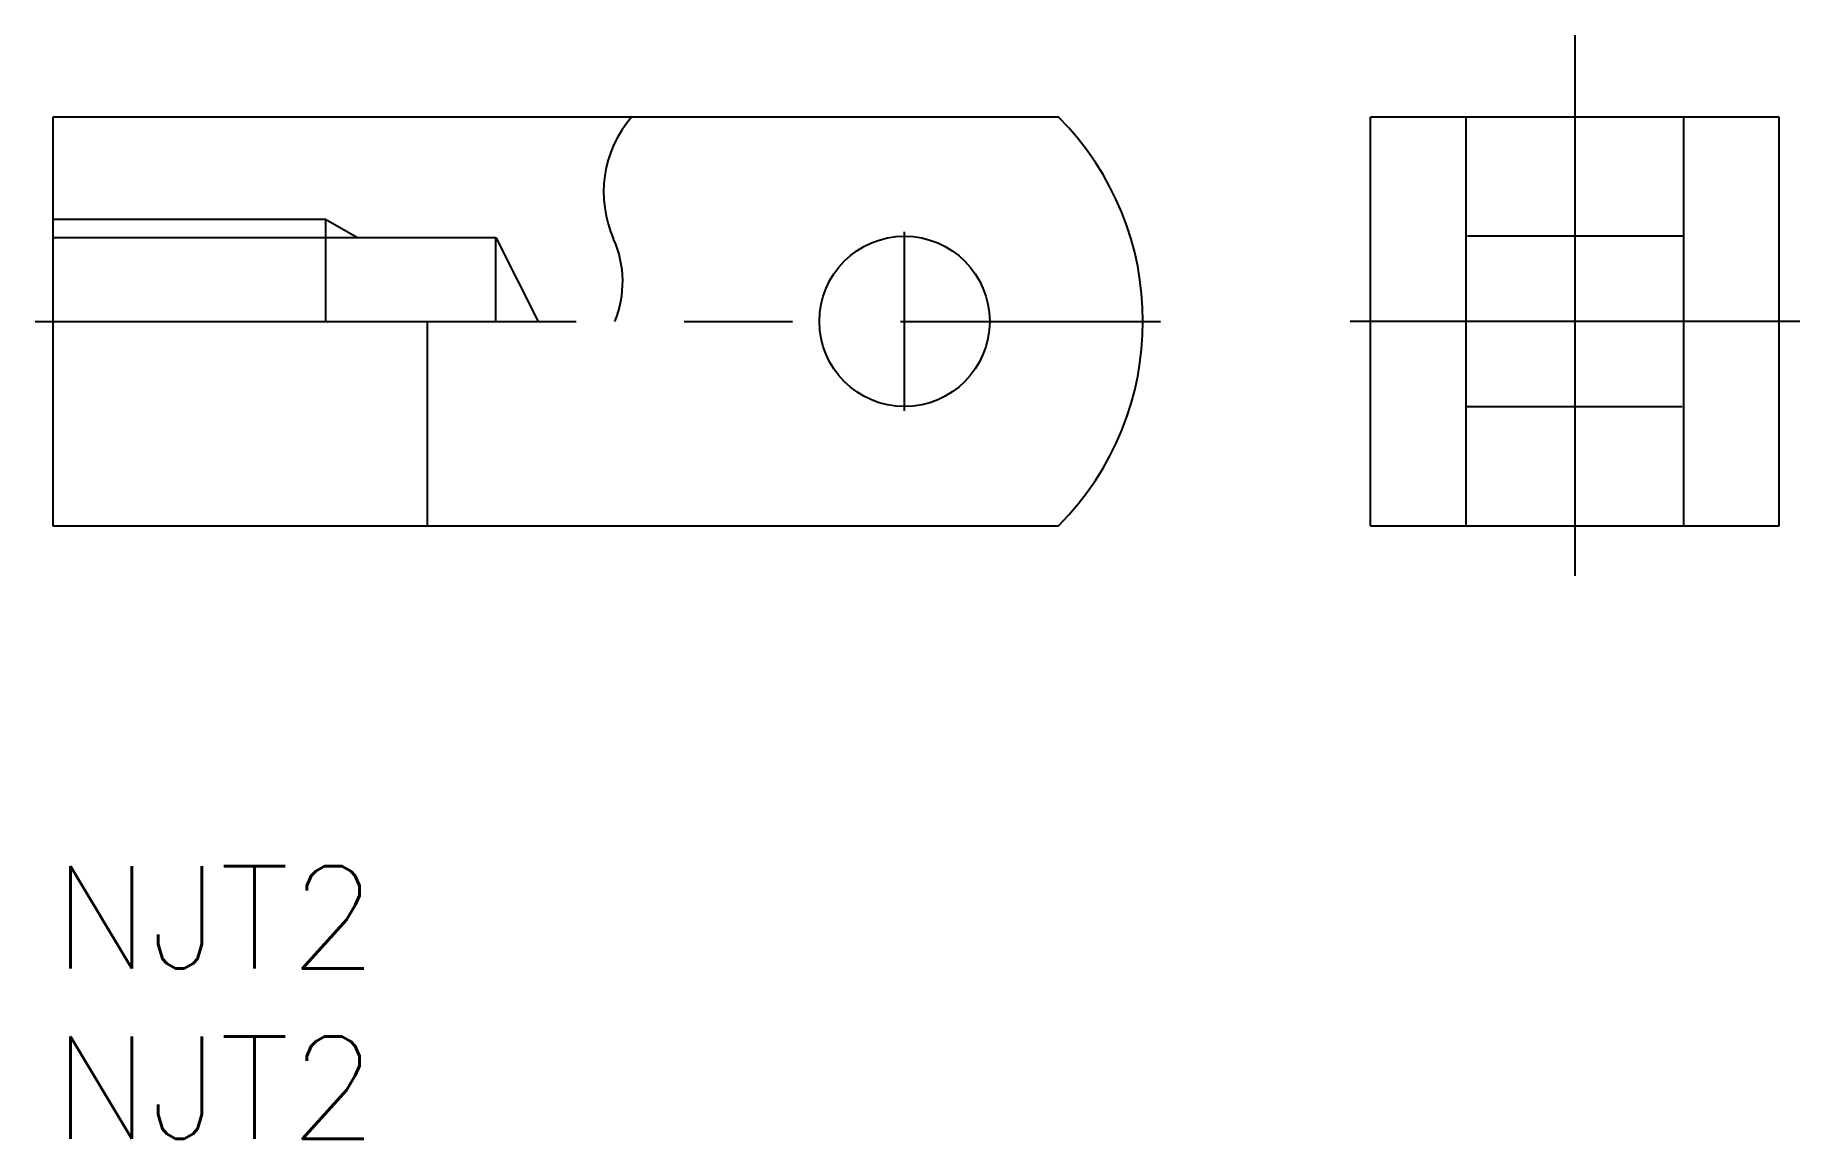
# Model space of a CAD drawing. Extents: x -0.5 to 51.3, y -8 to 24.4.
import ezdxf

# ---------------------------------------------------------------- set-up
doc = ezdxf.new("R2010")
doc.units = 0
doc.header["$LTSCALE"] = 0.5
doc.linetypes.add('CENTER', pattern=[50.8, 31.75, -6.35, 6.35, -6.35])
doc.linetypes.add('DASHED', pattern=[19.05, 12.7, -6.35])
doc.layers.get('0').update_dxf_attribs({"linetype": 'CONTINUOUS'})
for name, color, linetype in [('MSM_CENTER', 1, 'CENTER'), ('MSM_CONTINUOUS', 7, 'CONTINUOUS'), ('MSM_DASHED', 4, 'DASHED'), ('MSM_NARROW', 5, 'CONTINUOUS'), ('MSM_PART_NUMBER', 7, 'CONTINUOUS')]:
    doc.layers.add(name, color=color, linetype=linetype)
doc.styles.get("Standard").update_dxf_attribs({"font": 'txt.shx', "height": 3, "bigfont": 'bigfont.shx'})

# ---------------------------------------------------------------- blocks, each defined once
blk = doc.blocks.new('*U3')
at = {"layer": 'MSM_PART_NUMBER'}
blk.add_text('NJT2', height=3, dxfattribs=at).set_placement((0, -3))
blk = doc.blocks.new('*U4')
at = {"layer": 'MSM_PART_NUMBER'}
blk.add_text('NJT2', height=3, dxfattribs=at).set_placement((0, -8))

msp = doc.modelspace()

# ---------------------------------------------------------------- linework, layer by layer
msp.add_line((8, 19), (8, 16))
at = {"layer": 'MSM_CENTER'}
for p, q in [((44.68, 24.4), (44.68, 7.6)), ((25, 13.375), (25, 18.625)), ((-0.518, 16), (32.518, 16)), ((51.28, 16), (38.08, 16))]:
    msp.add_line(p, q, dxfattribs=at)
at = {"layer": 'MSM_CONTINUOUS'}
for p, q in [((29.521, 22), (0, 22)), ((0, 22), (0, 10)), ((50.68, 22), (38.68, 22)), ((38.68, 10), (38.68, 22)), ((41.48, 22), (41.48, 10)), ((47.88, 10), (47.88, 22)), ((50.68, 10), (50.68, 22)), ((0, 18.459), (13, 18.459)), ((13, 18.459), (14.244, 16)), ((13, 16), (13, 18.459)), ((11, 10), (11, 16)), ((0, 10), (29.521, 10)), ((38.68, 10), (50.68, 10))]:
    msp.add_line(p, q, dxfattribs=at)
msp.add_circle((25, 16), 2.5, dxfattribs=at)
msp.add_arc((23.5, 16), 8.5, 315.0991, 44.9009, dxfattribs=at)
at = {"layer": 'MSM_DASHED'}
for p, q in [((47.88, 18.5), (41.48, 18.5)), ((41.48, 13.5), (47.88, 13.5))]:
    msp.add_line(p, q, dxfattribs=at)
at = {"layer": 'MSM_NARROW'}
for p, q in [((0, 19), (8, 19)), ((8, 19), (8.938, 18.459))]:
    msp.add_line(p, q, dxfattribs=at)
for centre, radius, start, end in [((19.552, 19.791), 3.385, 139.2562, 204.0638), ((13.667, 17.163), 3.06, 337.6653, 24.0638)]:
    msp.add_arc(centre, radius, start, end, dxfattribs=at)

# ---------------------------------------------------------------- block references
at = {"layer": 'MSM_CONTINUOUS'}
for name in ['*U3', '*U4']:
    msp.add_blockref(name, (0, 0), dxfattribs=at)

doc.saveas('drawing.dxf')
